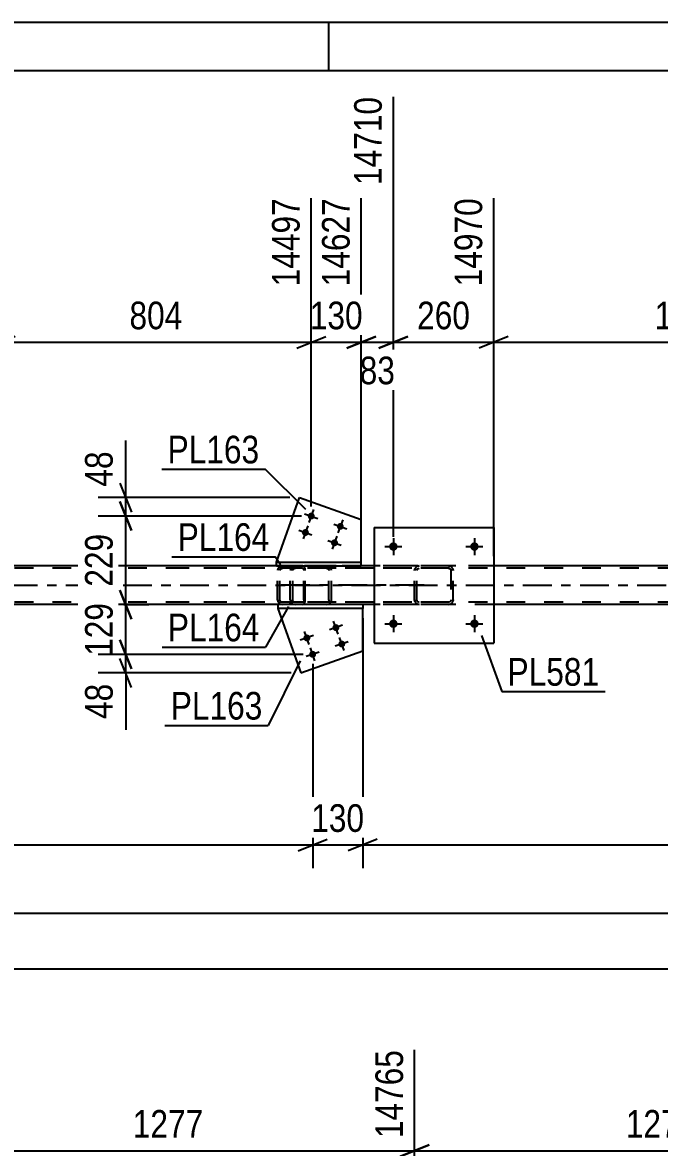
# Model space of a CAD drawing. Header units: millimetres. Extents: x 0 to 841, y 0 to 594.
# Drawn here: x 599.3 to 665.3, y 477.4 to 594 of the extents above; entities that cross this region are included whole.
import ezdxf

# ---------------------------------------------------------------- set-up
doc = ezdxf.new("R2010")
doc.units = ezdxf.units.MM
doc.linetypes.add('DXK_LINE_DOT2', pattern=[3.9198, 1.9599, -1.9599])
doc.linetypes.add('DXK_LINE_DOT3', pattern=[5.9187, 2.979, -0.9799, 0.9799, -0.9799])
doc.styles.add('Arial Narrow', font='ARIALN.TTF', dxfattribs={"height": 0.2})

# ---------------------------------------------------------------- blocks, each defined once
blk = doc.blocks.new('Unknown-122569494-1133')
at = {"color": 5, "linetype": 'Continuous'}
for p, q in [((841, 594), (0, 594)), ((631, 589), (631, 594)), ((836, 589), (5, 589))]:
    blk.add_line(p, q, dxfattribs=at)
blk = doc.blocks.new('Part-122569494-3972 - 3842')
at = {"color": 2, "linetype": 'Continuous'}
for p, q in [((625.58, 538.08), (627.95, 544.77)), ((627.95, 544.77), (634.36, 542.5)), ((634.36, 538.08), (634.36, 542.5))]:
    blk.add_line(p, q, dxfattribs=at)
at = {"color": 7, "linetype": 'DXK_LINE_DOT2'}
blk.add_line((625.58, 538.08), (634.36, 538.08), dxfattribs=at)
blk = doc.blocks.new('Part-122569494-3868 - 3842')
at = {"color": 2, "linetype": 'Continuous'}
for p, q in [((635.69, 541.68), (635.69, 529.68)), ((635.69, 541.68), (648.09, 541.68)), ((648.09, 541.68), (648.09, 529.68)), ((635.69, 529.68), (648.09, 529.68))]:
    blk.add_line(p, q, dxfattribs=at)
blk = doc.blocks.new('Bolt-122569494-3952 - 3842')
at = {"linetype": 'Continuous'}
for points in [[(629.52, 542.73, -1), (628.84, 542.97, -1)], [(632.53, 541.66, -1), (631.86, 541.9, -1)], [(628.92, 541.03, -1), (628.24, 541.27, -1)], [(631.93, 539.96, -1), (631.25, 540.2, -1)]]:
    blk.add_hatch(color=1, dxfattribs=at).paths.add_polyline_path(points)
at = {"color": 1, "linetype": 'Continuous'}
for p, q in [((629.42, 543.53), (628.94, 542.17)), ((628.5, 543.09), (629.86, 542.61)), ((632.44, 542.46), (631.95, 541.1)), ((627.9, 541.39), (629.26, 540.91)), ((628.82, 541.83), (628.34, 540.48)), ((631.52, 542.02), (632.87, 541.54)), ((630.91, 540.32), (632.27, 539.84)), ((631.83, 540.76), (631.35, 539.41))]:
    blk.add_line(p, q, dxfattribs=at)
blk = doc.blocks.new('Part-122569494-3967 - 3842')
at = {"color": 2, "linetype": 'Continuous'}
for p, q in [((625.58, 537.68), (625.58, 538.08)), ((625.58, 538.08), (634.36, 538.08)), ((625.58, 537.68), (634.36, 537.68)), ((634.36, 537.68), (634.36, 538.08))]:
    blk.add_line(p, q, dxfattribs=at)
blk = doc.blocks.new('Bolt-122569494-3973 - 3842')
at = {"linetype": 'Continuous'}
for points in [[(628.39, 530.1, -1), (629.07, 530.34, -1)], [(631.4, 531.17, -1), (632.08, 531.41, -1)], [(632.01, 529.47, -1), (632.68, 529.71, -1)], [(628.99, 528.4, -1), (629.67, 528.64, -1)]]:
    blk.add_hatch(color=1, dxfattribs=at).paths.add_polyline_path(points)
at = {"color": 1, "linetype": 'Continuous'}
for p, q in [((631.98, 530.61), (631.5, 531.96)), ((628.97, 529.54), (628.49, 530.89)), ((632.42, 531.53), (631.06, 531.05)), ((629.41, 530.46), (628.05, 529.98)), ((633.02, 529.83), (631.67, 529.35)), ((632.59, 528.91), (632.1, 530.27)), ((630.01, 528.76), (628.65, 528.28)), ((629.57, 527.84), (629.09, 529.2))]:
    blk.add_line(p, q, dxfattribs=at)
blk = doc.blocks.new('Bolt-122569494-3911 - 3842')
at = {"linetype": 'Continuous'}
for points in [[(638.13, 539.69, -1), (637.25, 539.69, -1)], [(646.53, 539.69, -1), (645.65, 539.69, -1)]]:
    blk.add_hatch(color=1, dxfattribs=at).paths.add_polyline_path(points)
at = {"color": 1, "linetype": 'Continuous'}
for p, q in [((637.69, 540.57), (637.69, 538.81)), ((646.09, 540.57), (646.09, 538.81)), ((636.81, 539.69), (638.57, 539.69)), ((645.21, 539.69), (646.97, 539.69))]:
    blk.add_line(p, q, dxfattribs=at)
blk = doc.blocks.new('Bolt-122569494-3912 - 3842')
at = {"linetype": 'Continuous'}
for points in [[(638.13, 531.69, -1), (637.25, 531.69, -1)], [(646.53, 531.69, -1), (645.65, 531.69, -1)]]:
    blk.add_hatch(color=1, dxfattribs=at).paths.add_polyline_path(points)
at = {"color": 1, "linetype": 'Continuous'}
for p, q in [((636.81, 531.69), (638.57, 531.69)), ((637.69, 532.57), (637.69, 530.81)), ((645.21, 531.69), (646.97, 531.69)), ((646.09, 532.57), (646.09, 530.81))]:
    blk.add_line(p, q, dxfattribs=at)
blk = doc.blocks.new('Part-122569494-3978 - 3842')
at = {"color": 2, "linetype": 'Continuous'}
for p, q in [((634.51, 533.68), (625.73, 533.68)), ((625.73, 533.68), (625.73, 533.28)), ((634.51, 533.28), (625.73, 533.28)), ((634.51, 533.68), (634.51, 533.28))]:
    blk.add_line(p, q, dxfattribs=at)
blk = doc.blocks.new('Part-122569494-3983 - 3842')
at = {"color": 2, "linetype": 'Continuous'}
for p, q in [((625.73, 533.28), (628.1, 526.6)), ((634.51, 528.87), (634.51, 533.28)), ((628.1, 526.6), (634.51, 528.87))]:
    blk.add_line(p, q, dxfattribs=at)
at = {"color": 7, "linetype": 'DXK_LINE_DOT2'}
blk.add_line((634.51, 533.28), (625.73, 533.28), dxfattribs=at)
blk = doc.blocks.new('Part-122569494-4029 - 3842')
at = {"color": 7, "linetype": 'DXK_LINE_DOT2'}
for p, q in [((640.19, 537.65), (640.37, 537.68)), ((640.37, 537.68), (640.19, 537.65)), ((643.41, 537.68), (640.37, 537.68)), ((643.41, 537.68), (643.59, 537.65)), ((643.59, 537.65), (643.41, 537.68)), ((639.89, 537.2), (639.93, 537.39)), ((639.93, 537.39), (639.89, 537.2)), ((639.89, 534.16), (639.89, 537.2)), ((640.13, 537.2), (640.15, 537.3)), ((640.13, 534.16), (640.13, 537.2)), ((640.15, 537.3), (640.2, 537.37)), ((640.2, 537.37), (640.28, 537.43)), ((640.28, 537.43), (640.37, 537.44)), ((643.41, 537.44), (640.37, 537.44)), ((643.41, 537.44), (643.5, 537.43)), ((643.5, 537.43), (643.58, 537.37)), ((643.58, 537.37), (643.63, 537.3)), ((643.63, 537.3), (643.65, 537.2)), ((643.65, 537.2), (643.65, 534.16)), ((643.85, 537.39), (643.89, 537.2)), ((643.89, 537.2), (643.85, 537.39)), ((643.89, 534.16), (643.89, 537.2)), ((639.93, 533.98), (639.89, 534.16)), ((639.89, 534.16), (639.93, 533.98)), ((640.15, 534.07), (640.13, 534.16)), ((640.2, 533.99), (640.15, 534.07)), ((640.28, 533.94), (640.2, 533.99)), ((643.58, 533.99), (643.5, 533.94)), ((643.63, 534.07), (643.58, 533.99)), ((643.65, 534.16), (643.63, 534.07)), ((643.89, 534.16), (643.85, 533.98)), ((643.85, 533.98), (643.89, 534.16)), ((640.37, 533.68), (640.19, 533.72)), ((640.19, 533.72), (640.37, 533.68)), ((640.37, 533.92), (640.28, 533.94)), ((643.41, 533.92), (640.37, 533.92)), ((643.41, 533.68), (640.37, 533.68)), ((643.5, 533.94), (643.41, 533.92)), ((643.59, 533.72), (643.41, 533.68)), ((643.41, 533.68), (643.59, 533.72))]:
    blk.add_line(p, q, dxfattribs=at)
at = {"color": 7, "linetype": 'DXK_LINE_DOT3'}
blk.add_line((641.89, 535.68), (641.89, 535.68), dxfattribs=at)
at = {"color": 7, "linetype": 'DXK_LINE_DOT2'}
for centre, start, end in [((640.37, 537.2), 112.5, 157.5), ((640.37, 537.2), 112.5, 157.5), ((643.41, 537.2), 22.5, 67.5), ((643.41, 537.2), 22.5, 67.5), ((640.37, 534.16), 202.5, 247.5), ((640.37, 534.16), 202.5, 247.5), ((643.41, 534.16), 292.5, 337.5), ((643.41, 534.16), 292.5, 337.5)]:
    blk.add_arc(centre, 0.48, start, end, dxfattribs=at)
blk = doc.blocks.new('Part-122569494-4083 - 3842')
at = {"color": 7, "linetype": 'DXK_LINE_DOT2'}
for p, q in [((628.29, 537.68), (616.13, 537.68)), ((626.19, 537.68), (626, 537.65)), ((627.01, 537.44), (627.01, 537.68)), ((628.39, 537.65), (628.29, 537.68)), ((628.48, 537.54), (628.39, 537.65)), ((628.54, 537.39), (628.48, 537.54)), ((628.29, 537.44), (616.13, 537.44)), ((625.73, 537.37), (625.69, 537.2)), ((625.69, 534.16), (625.69, 537.2)), ((625.73, 537.39), (625.73, 537.37)), ((625.94, 537.2), (625.96, 537.3)), ((625.94, 534.16), (625.94, 537.2)), ((625.96, 537.3), (626.02, 537.37)), ((626.02, 537.37), (626.1, 537.43)), ((626.1, 537.43), (626.19, 537.44)), ((628.29, 537.44), (628.34, 537.43)), ((628.34, 537.43), (628.38, 537.37)), ((628.38, 537.37), (628.41, 537.3)), ((628.41, 537.3), (628.42, 537.2)), ((628.42, 534.16), (628.42, 537.2)), ((628.56, 537.2), (628.54, 537.39)), ((628.56, 534.16), (628.56, 537.2)), ((625.69, 534.16), (625.73, 533.98)), ((625.96, 534.07), (625.94, 534.16)), ((626.02, 534), (625.96, 534.07)), ((626.1, 533.94), (626.02, 534)), ((628.38, 534), (628.34, 533.94)), ((628.41, 534.07), (628.38, 534)), ((628.42, 534.16), (628.41, 534.07)), ((628.48, 533.83), (628.54, 533.98)), ((628.54, 533.98), (628.56, 534.16)), ((628.29, 533.92), (616.13, 533.92)), ((628.29, 533.68), (616.13, 533.68)), ((626, 533.72), (626.19, 533.68)), ((626.19, 533.92), (626.1, 533.94)), ((627.01, 533.68), (627.01, 533.92)), ((628.34, 533.94), (628.29, 533.92)), ((628.29, 533.68), (628.39, 533.72)), ((628.39, 533.72), (628.48, 533.83))]:
    blk.add_line(p, q, dxfattribs=at)
for centre, start, end in [((626.18, 537.19), 111.1941, 156.1506), ((626.18, 534.18), 203.8494, 248.8059)]:
    blk.add_arc(centre, 0.492, start, end, dxfattribs=at)
blk = doc.blocks.new('Part-122569494-4090 - 3842')
at = {"color": 7, "linetype": 'DXK_LINE_DOT2'}
for p, q in [((627.52, 537.68), (627.33, 537.65)), ((642.51, 537.68), (627.52, 537.68)), ((630.95, 537.65), (630.76, 537.68)), ((627.05, 537.37), (627.01, 537.2)), ((627.01, 534.16), (627.01, 537.2)), ((627.05, 537.39), (627.05, 537.37)), ((627.27, 537.2), (627.28, 537.3)), ((627.27, 534.16), (627.27, 537.2)), ((627.28, 537.3), (627.34, 537.37)), ((627.34, 537.37), (627.42, 537.43)), ((627.42, 537.43), (627.52, 537.44)), ((642.51, 537.44), (627.52, 537.44)), ((630.76, 537.44), (630.85, 537.43)), ((630.85, 537.43), (630.94, 537.37)), ((630.94, 537.37), (630.99, 537.3)), ((630.99, 537.3), (631.01, 537.2)), ((631.01, 534.16), (631.01, 537.2)), ((631.23, 537.37), (631.23, 537.39)), ((631.27, 537.2), (631.23, 537.37)), ((631.27, 534.16), (631.27, 537.2)), ((627.01, 534.16), (627.05, 533.98)), ((627.28, 534.07), (627.27, 534.16)), ((627.34, 534), (627.28, 534.07)), ((627.42, 533.94), (627.34, 534)), ((630.94, 534), (630.85, 533.94)), ((630.99, 534.07), (630.94, 534)), ((631.01, 534.16), (630.99, 534.07)), ((631.23, 533.98), (631.27, 534.16)), ((627.33, 533.72), (627.52, 533.68)), ((627.52, 533.92), (627.42, 533.94)), ((642.51, 533.92), (627.52, 533.92)), ((642.51, 533.68), (627.52, 533.68)), ((630.85, 533.94), (630.76, 533.92)), ((630.76, 533.68), (630.95, 533.72))]:
    blk.add_line(p, q, dxfattribs=at)
at = {"color": 7, "linetype": 'DXK_LINE_DOT3'}
blk.add_line((640.89, 535.68), (625.72, 535.68), dxfattribs=at)
at = {"color": 7, "linetype": 'DXK_LINE_DOT2'}
for centre, start, end in [((627.5, 537.18), 110.7583, 155.68), ((630.78, 537.18), 24.32, 69.2417), ((627.5, 534.19), 204.32, 249.2417), ((630.78, 534.19), 290.7583, 335.68)]:
    blk.add_arc(centre, 0.496, start, end, dxfattribs=at)
blk = doc.blocks.new('Part-122569494-4113 - 3842')
at = {"color": 7, "linetype": 'DXK_LINE_DOT2'}
for p, q in [((749.35, 537.68), (124.89, 537.68)), ((634.36, 537.68), (625.58, 537.68)), ((648.09, 537.68), (635.69, 537.68)), ((749.35, 537.44), (106.6, 537.44)), ((749.35, 533.92), (106.6, 533.92)), ((634.51, 533.68), (625.73, 533.68)), ((648.09, 533.68), (635.69, 533.68))]:
    blk.add_line(p, q, dxfattribs=at)
at = {"color": 2, "linetype": 'Continuous'}
for p, q in [((625.58, 537.68), (597.01, 537.68)), ((635.69, 537.68), (634.36, 537.68)), ((686.77, 537.68), (648.09, 537.68)), ((625.73, 533.68), (597.01, 533.68)), ((635.69, 533.68), (634.51, 533.68)), ((686.77, 533.68), (648.09, 533.68))]:
    blk.add_line(p, q, dxfattribs=at)
at = {"color": 7, "linetype": 'DXK_LINE_DOT3'}
blk.add_line((106.6, 535.68), (749.35, 535.68), dxfattribs=at)
blk = doc.blocks.new('StraightDimension-122569494-4310 - 3842')
at = {"color": 7, "linetype": 'Continuous'}
for p, q in [((634.51, 532.28), (634.51, 506.37)), ((707.32, 522.14), (707.32, 506.37)), ((636.01, 509.37), (633.01, 508.17)), ((634.51, 508.77), (707.32, 508.77)), ((705.82, 508.17), (708.82, 509.37))]:
    blk.add_line(p, q, dxfattribs=at)
at = {"color": 0}
blk.add_wipeout([(675.17, 509.52), (675.17, 513.72), (666.66, 513.72), (666.66, 509.52)], dxfattribs=at)
at = {"color": 3, "style": 'Arial Narrow'}
blk.add_text('1820', height=2.863, dxfattribs=at).set_placement((667.26, 510.12))
blk = doc.blocks.new('StraightDimension-122569494-4292 - 3842')
at = {"color": 7, "linetype": 'Continuous'}
for p, q in [((629.33, 527.52), (629.33, 506.37)), ((64.68, 508.77), (629.33, 508.77)), ((627.83, 508.17), (630.83, 509.37))]:
    blk.add_line(p, q, dxfattribs=at)
blk = doc.blocks.new('StraightDimension-122569494-4237 - 3842')
at = {"color": 7, "linetype": 'Continuous'}
for p, q in [((609.36, 535.18), (610.56, 532.18)), ((609.77, 533.68), (612.36, 533.68)), ((609.96, 528.52), (609.96, 533.68)), ((610.56, 527.02), (609.36, 530.02)), ((628.33, 528.52), (607.11, 528.52))]:
    blk.add_line(p, q, dxfattribs=at)
at = {"color": 0}
blk.add_wipeout([(609.21, 534.44), (605.01, 534.44), (605.01, 527.76), (609.21, 527.76)], dxfattribs=at)
at = {"color": 3, "style": 'Arial Narrow'}
blk.add_text('129', height=2.863, rotation=90.0002, dxfattribs=at).set_placement((608.61, 528.36))
blk = doc.blocks.new('StraightDimension-122569494-4254 - 3842')
at = {"color": 7, "linetype": 'Continuous'}
for p, q in [((609.36, 544.35), (610.56, 541.35)), ((628.18, 542.85), (607.11, 542.85)), ((609.96, 533.68), (609.96, 542.85)), ((610.56, 532.18), (609.36, 535.18)), ((609.77, 533.68), (612.36, 533.68))]:
    blk.add_line(p, q, dxfattribs=at)
at = {"color": 0}
blk.add_wipeout([(609.21, 541.61), (605.01, 541.61), (605.01, 534.93), (609.21, 534.93)], dxfattribs=at)
at = {"color": 3, "style": 'Arial Narrow'}
blk.add_text('229', height=2.863, rotation=90.0002, dxfattribs=at).set_placement((608.61, 535.53))
blk = doc.blocks.new('StraightDimension-122569494-4271 - 3842')
at = {"color": 7, "linetype": 'Continuous'}
for p, q in [((609.96, 544.77), (609.96, 550.68)), ((609.96, 544.77), (609.96, 550.68)), ((609.36, 546.27), (610.56, 543.27)), ((626.95, 544.77), (607.11, 544.77)), ((609.96, 542.85), (609.96, 544.77)), ((610.56, 541.35), (609.36, 544.35)), ((628.18, 542.85), (607.11, 542.85))]:
    blk.add_line(p, q, dxfattribs=at)
at = {"color": 0}
blk.add_wipeout([(609.21, 550.15), (605.01, 550.15), (605.01, 545.3), (609.21, 545.3)], dxfattribs=at)
at = {"color": 3, "style": 'Arial Narrow'}
blk.add_text('48', height=2.863, rotation=90.0002, dxfattribs=at).set_placement((608.61, 545.9))
blk = doc.blocks.new('StraightDimension-122569494-4281 - 3842')
at = {"color": 7, "linetype": 'Continuous'}
for p, q in [((609.36, 530.02), (610.56, 527.02)), ((628.33, 528.52), (607.11, 528.52)), ((609.96, 526.6), (609.96, 528.52)), ((610.56, 525.1), (609.36, 528.1)), ((627.1, 526.6), (607.11, 526.6)), ((609.96, 526.6), (609.96, 520.69)), ((609.96, 526.6), (609.96, 520.69))]:
    blk.add_line(p, q, dxfattribs=at)
at = {"color": 0}
blk.add_wipeout([(609.21, 526.07), (605.01, 526.07), (605.01, 521.22), (609.21, 521.22)], dxfattribs=at)
at = {"color": 3, "style": 'Arial Narrow'}
blk.add_text('48', height=2.863, rotation=90.0002, dxfattribs=at).set_placement((608.61, 521.82))
blk = doc.blocks.new('StraightDimension-122569494-4302 - 3842')
at = {"color": 7, "linetype": 'Continuous'}
for p, q in [((634.51, 532.28), (634.51, 506.37)), ((629.33, 527.52), (629.33, 506.37)), ((627.83, 508.17), (630.83, 509.37)), ((629.33, 508.77), (634.51, 508.77)), ((636.01, 509.37), (633.01, 508.17))]:
    blk.add_line(p, q, dxfattribs=at)
at = {"color": 0}
blk.add_wipeout([(635.26, 509.52), (635.26, 513.72), (628.58, 513.72), (628.58, 509.52)], dxfattribs=at)
at = {"color": 3, "style": 'Arial Narrow'}
blk.add_text('130', height=2.863, dxfattribs=at).set_placement((629.18, 510.12))
blk = doc.blocks.new('StraightDimension-122569494-4470 - 3842')
at = {"color": 7, "linetype": 'Continuous'}
blk.add_line((64.04, 495.92), (749.99, 495.92), dxfattribs=at)
blk = doc.blocks.new('StraightDimension-122569494-4491 - 3842')
at = {"color": 7, "linetype": 'Continuous'}
blk.add_line((64.68, 501.71), (749.35, 501.71), dxfattribs=at)
blk = doc.blocks.new('StraightDimension-122569494-16171 - 3842')
at = {"color": 7, "linetype": 'Continuous'}
for p, q in [((648.09, 538.68), (648.09, 575.8)), ((688.77, 540.68), (688.77, 571.3)), ((649.59, 561.46), (646.59, 560.26)), ((648.09, 560.86), (688.77, 560.86)), ((687.27, 560.26), (690.27, 561.46))]:
    blk.add_line(p, q, dxfattribs=at)
at = {"color": 0}
blk.add_wipeout([(672.69, 561.61), (672.69, 565.81), (664.17, 565.81), (664.17, 561.61)], dxfattribs=at)
at = {"color": 3, "style": 'Arial Narrow'}
blk.add_text('1017', height=2.863, dxfattribs=at).set_placement((664.77, 562.21))
at = {"color": 0, "linetype": 'Continuous'}
blk.add_wipeout([(688.17, 571.9), (683.97, 571.9), (683.97, 561.56), (688.17, 561.56)], dxfattribs=at)
at = {"color": 3, "linetype": 'Continuous', "style": 'Arial Narrow'}
blk.add_text('15987', height=2.863, rotation=90.0002, dxfattribs=at).set_placement((687.57, 562.16))
blk = doc.blocks.new('StraightDimension-122569494-16172 - 3842')
at = {"color": 7, "linetype": 'Continuous'}
for p, q in [((637.69, 540.69), (637.69, 586.3)), ((648.09, 538.68), (648.09, 575.8)), ((636.19, 560.26), (639.19, 561.46)), ((637.69, 560.86), (648.09, 560.86)), ((649.59, 561.46), (646.59, 560.26))]:
    blk.add_line(p, q, dxfattribs=at)
at = {"color": 0}
blk.add_wipeout([(646.23, 561.61), (646.23, 565.81), (639.55, 565.81), (639.55, 561.61)], dxfattribs=at)
at = {"color": 3, "style": 'Arial Narrow'}
blk.add_text('260', height=2.863, dxfattribs=at).set_placement((640.15, 562.21))
at = {"color": 0, "linetype": 'Continuous'}
blk.add_wipeout([(647.49, 576.4), (643.29, 576.4), (643.29, 566.06), (647.49, 566.06)], dxfattribs=at)
at = {"color": 3, "linetype": 'Continuous', "style": 'Arial Narrow'}
blk.add_text('14970', height=2.863, rotation=90.0002, dxfattribs=at).set_placement((646.89, 566.66))
blk = doc.blocks.new('StraightDimension-122569494-16173 - 3842')
at = {"color": 7, "linetype": 'Continuous'}
for p, q in [((637.69, 540.69), (637.69, 586.3)), ((634.36, 539.08), (634.36, 575.8)), ((632.86, 560.26), (635.86, 561.46)), ((634.36, 560.86), (637.69, 560.86)), ((639.19, 561.46), (636.19, 560.26))]:
    blk.add_line(p, q, dxfattribs=at)
at = {"color": 0, "linetype": 'Continuous'}
blk.add_wipeout([(637.09, 586.9), (632.89, 586.9), (632.89, 576.56), (637.09, 576.56)], dxfattribs=at)
at = {"color": 3, "linetype": 'Continuous', "style": 'Arial Narrow'}
blk.add_text('14710', height=2.863, rotation=90.0002, dxfattribs=at).set_placement((636.49, 577.16))
at = {"color": 0}
blk.add_wipeout([(638.45, 555.91), (638.45, 560.11), (633.6, 560.11), (633.6, 555.91)], dxfattribs=at)
at = {"color": 3, "style": 'Arial Narrow'}
blk.add_text('83', height=2.863, dxfattribs=at).set_placement((634.2, 556.51))
blk = doc.blocks.new('StraightDimension-122569494-16174 - 3842')
at = {"color": 7, "linetype": 'Continuous'}
for p, q in [((629.18, 543.85), (629.18, 575.8)), ((634.36, 539.08), (634.36, 575.8)), ((627.68, 560.26), (630.68, 561.46)), ((629.18, 560.86), (634.36, 560.86)), ((635.86, 561.46), (632.86, 560.26))]:
    blk.add_line(p, q, dxfattribs=at)
at = {"color": 0}
blk.add_wipeout([(635.11, 561.61), (635.11, 565.81), (628.43, 565.81), (628.43, 561.61)], dxfattribs=at)
at = {"color": 3, "style": 'Arial Narrow'}
blk.add_text('130', height=2.863, dxfattribs=at).set_placement((629.03, 562.21))
at = {"color": 0, "linetype": 'Continuous'}
blk.add_wipeout([(633.76, 576.4), (629.56, 576.4), (629.56, 566.06), (633.76, 566.06)], dxfattribs=at)
at = {"color": 3, "linetype": 'Continuous', "style": 'Arial Narrow'}
blk.add_text('14627', height=2.863, rotation=90.0002, dxfattribs=at).set_placement((633.16, 566.66))
blk = doc.blocks.new('StraightDimension-122569494-16175 - 3842')
at = {"color": 7, "linetype": 'Continuous'}
for p, q in [((597.01, 538.68), (597.01, 575.8)), ((629.18, 543.85), (629.18, 575.8)), ((598.51, 561.46), (595.51, 560.26)), ((597.01, 560.86), (629.18, 560.86)), ((627.68, 560.26), (630.68, 561.46))]:
    blk.add_line(p, q, dxfattribs=at)
at = {"color": 0, "linetype": 'Continuous'}
blk.add_wipeout([(628.58, 576.4), (624.38, 576.4), (624.38, 566.06), (628.58, 566.06)], dxfattribs=at)
at = {"color": 0}
blk.add_wipeout([(616.44, 561.61), (616.44, 565.81), (609.75, 565.81), (609.75, 561.61)], dxfattribs=at)
at = {"color": 3, "linetype": 'Continuous', "style": 'Arial Narrow'}
blk.add_text('14497', height=2.863, rotation=90.0002, dxfattribs=at).set_placement((627.98, 566.66))
at = {"color": 3, "style": 'Arial Narrow'}
blk.add_text('804', height=2.863, dxfattribs=at).set_placement((610.35, 562.21))
blk = doc.blocks.new('StraightDimension-122569494-18363 - 5043')
at = {"color": 7, "linetype": 'Continuous'}
for p, q in [((639.89, 437.33), (639.89, 487.52)), ((690.97, 437.33), (690.97, 487.52)), ((641.39, 477.68), (638.39, 476.48)), ((639.89, 477.08), (690.97, 477.08)), ((689.47, 476.48), (692.47, 477.68))]:
    blk.add_line(p, q, dxfattribs=at)
at = {"color": 0}
blk.add_wipeout([(669.69, 477.83), (669.69, 482.03), (661.17, 482.03), (661.17, 477.83)], dxfattribs=at)
at = {"color": 3, "style": 'Arial Narrow'}
blk.add_text('1277', height=2.863, dxfattribs=at).set_placement((661.77, 478.43))
at = {"color": 0, "linetype": 'Continuous'}
blk.add_wipeout([(690.37, 488.12), (686.17, 488.12), (686.17, 477.78), (690.37, 477.78)], dxfattribs=at)
at = {"color": 3, "linetype": 'Continuous', "style": 'Arial Narrow'}
blk.add_text('16042', height=2.863, rotation=90.0002, dxfattribs=at).set_placement((689.77, 478.38))
blk = doc.blocks.new('StraightDimension-122569494-18364 - 5043')
at = {"color": 7, "linetype": 'Continuous'}
for p, q in [((588.81, 437.33), (588.81, 487.52)), ((639.89, 437.33), (639.89, 487.52)), ((590.31, 477.68), (587.31, 476.48)), ((588.81, 477.08), (639.89, 477.08)), ((638.39, 476.48), (641.39, 477.68))]:
    blk.add_line(p, q, dxfattribs=at)
at = {"color": 0}
blk.add_wipeout([(618.61, 477.83), (618.61, 482.03), (610.09, 482.03), (610.09, 477.83)], dxfattribs=at)
at = {"color": 3, "style": 'Arial Narrow'}
blk.add_text('1277', height=2.863, dxfattribs=at).set_placement((610.69, 478.43))
at = {"color": 0, "linetype": 'Continuous'}
blk.add_wipeout([(639.29, 488.12), (635.09, 488.12), (635.09, 477.78), (639.29, 477.78)], dxfattribs=at)
at = {"color": 3, "linetype": 'Continuous', "style": 'Arial Narrow'}
blk.add_text('14765', height=2.863, rotation=90.0002, dxfattribs=at).set_placement((638.69, 478.38))
blk = doc.blocks.new('Mark-122569494-3864 - 3842')
at = {"color": 30, "linetype": 'Continuous'}
for p, q in [((646.81, 530.46), (648.92, 524.67)), ((648.92, 524.67), (659.63, 524.67))]:
    blk.add_line(p, q, dxfattribs=at)
at = {"color": 0}
blk.add_wipeout([(659.03, 525.27), (659.03, 528.27), (649.52, 528.27), (649.52, 525.27)], dxfattribs=at)
blk.add_wipeout([(659.03, 525.27), (659.03, 528.27), (649.52, 528.27), (649.52, 525.27)], dxfattribs=at)
at = {"color": 3, "style": 'Arial Narrow'}
blk.add_text('PL581', height=2.863, dxfattribs=at).set_placement((649.52, 525.27))
blk = doc.blocks.new('Mark-122569494-3968 - 3842')
at = {"color": 30, "linetype": 'Continuous'}
for p in [(613.7, 547.71), (628.63, 543.54)]:
    blk.add_line(p, (624.41, 547.71), dxfattribs=at)
at = {"color": 0}
blk.add_wipeout([(623.81, 548.31), (623.81, 551.31), (614.3, 551.31), (614.3, 548.31)], dxfattribs=at)
blk.add_wipeout([(623.81, 548.31), (623.81, 551.31), (614.3, 551.31), (614.3, 548.31)], dxfattribs=at)
at = {"color": 3, "style": 'Arial Narrow'}
blk.add_text('PL163', height=2.863, dxfattribs=at).set_placement((614.3, 548.31))
blk = doc.blocks.new('Mark-122569494-3974 - 3842')
at = {"color": 30, "linetype": 'Continuous'}
for p in [(626.81, 533.47), (613.73, 529.27)]:
    blk.add_line(p, (624.43, 529.27), dxfattribs=at)
at = {"color": 0}
blk.add_wipeout([(623.83, 529.87), (623.83, 532.87), (614.33, 532.87), (614.33, 529.87)], dxfattribs=at)
blk.add_wipeout([(623.83, 529.87), (623.83, 532.87), (614.33, 532.87), (614.33, 529.87)], dxfattribs=at)
at = {"color": 3, "style": 'Arial Narrow'}
blk.add_text('PL164', height=2.863, dxfattribs=at).set_placement((614.33, 529.87))
blk = doc.blocks.new('Mark-122569494-3963 - 3842')
at = {"color": 30, "linetype": 'Continuous'}
for p in [(614.75, 538.64), (626, 537.8)]:
    blk.add_line(p, (625.46, 538.64), dxfattribs=at)
at = {"color": 0}
blk.add_wipeout([(624.86, 539.24), (624.86, 542.24), (615.35, 542.24), (615.35, 539.24)], dxfattribs=at)
blk.add_wipeout([(624.86, 539.24), (624.86, 542.24), (615.35, 542.24), (615.35, 539.24)], dxfattribs=at)
at = {"color": 3, "style": 'Arial Narrow'}
blk.add_text('PL164', height=2.863, dxfattribs=at).set_placement((615.35, 539.24))
blk = doc.blocks.new('Mark-122569494-3979 - 3842')
at = {"color": 30, "linetype": 'Continuous'}
for p in [(628.04, 527.83), (614.03, 521.16)]:
    blk.add_line(p, (624.73, 521.16), dxfattribs=at)
at = {"color": 0}
blk.add_wipeout([(624.13, 521.76), (624.13, 524.76), (614.63, 524.76), (614.63, 521.76)], dxfattribs=at)
blk.add_wipeout([(624.13, 521.76), (624.13, 524.76), (614.63, 524.76), (614.63, 521.76)], dxfattribs=at)
at = {"color": 3, "style": 'Arial Narrow'}
blk.add_text('PL163', height=2.863, dxfattribs=at).set_placement((614.63, 521.76))

msp = doc.modelspace()

# ---------------------------------------------------------------- block references
for name in ['Unknown-122569494-1133', 'Part-122569494-3972 - 3842', 'Bolt-122569494-3952 - 3842', 'Part-122569494-3868 - 3842', 'Bolt-122569494-3911 - 3842', 'Part-122569494-4113 - 3842', 'Part-122569494-4083 - 3842', 'Part-122569494-3967 - 3842', 'Part-122569494-4090 - 3842', 'Part-122569494-4029 - 3842', 'Part-122569494-3978 - 3842', 'Part-122569494-3983 - 3842', 'Bolt-122569494-3973 - 3842', 'Bolt-122569494-3912 - 3842']:
    msp.add_blockref(name, (0, 0))

# ---------------------------------------------------------------- next in the draw order: block references
for name in ['StraightDimension-122569494-16171 - 3842', 'StraightDimension-122569494-4310 - 3842', 'StraightDimension-122569494-4292 - 3842', 'StraightDimension-122569494-18363 - 5043']:
    msp.add_blockref(name, (0, 0))

# ---------------------------------------------------------------- next in the draw order: block references
for name in ['StraightDimension-122569494-16172 - 3842', 'StraightDimension-122569494-4237 - 3842', 'StraightDimension-122569494-18364 - 5043']:
    msp.add_blockref(name, (0, 0))

# ---------------------------------------------------------------- next in the draw order: block references
for name in ['StraightDimension-122569494-16173 - 3842', 'StraightDimension-122569494-4254 - 3842', 'StraightDimension-122569494-4281 - 3842']:
    msp.add_blockref(name, (0, 0))

# ---------------------------------------------------------------- next in the draw order: block references
for name in ['StraightDimension-122569494-4271 - 3842', 'Mark-122569494-3974 - 3842', 'StraightDimension-122569494-4302 - 3842']:
    msp.add_blockref(name, (0, 0))

# ---------------------------------------------------------------- next in the draw order: block references
for name in ['StraightDimension-122569494-16174 - 3842', 'StraightDimension-122569494-4470 - 3842']:
    msp.add_blockref(name, (0, 0))

# ---------------------------------------------------------------- next in the draw order: block references
for name in ['StraightDimension-122569494-16175 - 3842', 'StraightDimension-122569494-4491 - 3842']:
    msp.add_blockref(name, (0, 0))

# ---------------------------------------------------------------- next in the draw order: block references
for name in ['Mark-122569494-3968 - 3842', 'Mark-122569494-3963 - 3842', 'Mark-122569494-3864 - 3842', 'Mark-122569494-3979 - 3842']:
    msp.add_blockref(name, (0, 0))

doc.saveas('drawing.dxf')
